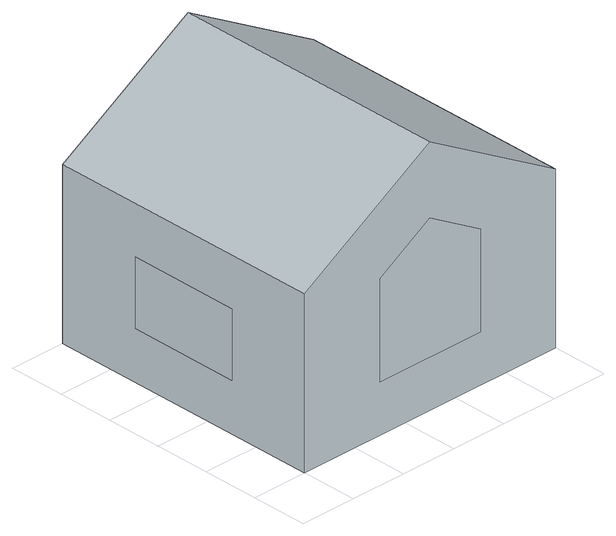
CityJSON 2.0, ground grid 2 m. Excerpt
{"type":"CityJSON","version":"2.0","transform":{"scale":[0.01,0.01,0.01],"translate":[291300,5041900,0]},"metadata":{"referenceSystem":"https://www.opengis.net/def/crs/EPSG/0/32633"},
"CityObjects":{
"object1":{"type":"GenericCityObject","attributes":{"description":"This is Thermal Opening 3","name":"Thermal Opening 3","referencePoint":[291305,5041905,4.5],"layeredConstruction":"id_layered_construction_glazing_5","bdgOpnArea":{"value":9.6,"uom":"m^2"},"bdgOpnAzimuth":{"value":270,"uom":"decimal degree"},"bdgOpnGroundViewFactor":{"value":0.5,"uom":"unit interval"},"bdgOpnInclination":{"value":90,"uom":"decimal degree"},"bdgOpnSkyViewFactor":{"value":0.6,"uom":"unit interval"}},"geometry":[{"type":"MultiSurface","lod":"3","boundaries":[[[0,1,2,3]]]}]},
"object2":{"type":"GenericCityObject","attributes":{"description":"This is (ThermalBoundary) WallSurface 3 (ThermalZone 1)","name":"(ThermalBoundary) WallSurface 3 (ThermalZone 1)","referencePoint":[291305,5041905,4.5],"layeredConstruction":"id_layered_construction_wall_2","bdgBdrySurfAzimuth":{"value":270,"uom":"decimal degree"},"bdgBdrySurfGroundViewFactor":{"value":0.5,"uom":"unit interval"},"bdgBdrySurfInclination":{"value":90,"uom":"decimal degree"},"bdgBdrySurfIsAdiabatic":false,"bdgBdrySurfOpaqueSurfaceArea":{"value":50.4,"uom":"m^2"},"bdgBdrySurfOpeningToSurfaceRatio":{"value":0.16,"uom":"unit interval"},"bdgBdrySurfSkyViewFactor":{"value":0.6,"uom":"unit interval"},"bdgBdrySurfTotalSurfaceArea":{"value":60,"uom":"m^2"}},"geometry":[{"type":"MultiSurface","lod":"3","boundaries":[[[4,5,6,7],[0,3,2,1]]]}]},
"object3":{"type":"GenericCityObject","attributes":{"description":"This is (ThermalBoundary) RoofSurface 1 (ThermalZone 1)","name":"(ThermalBoundary) RoofSurface 1 (ThermalZone 1)","referencePoint":[291305,5041905,4.5],"layeredConstruction":"id_layered_construction_roof_3","bdgBdrySurfAzimuth":{"value":270,"uom":"decimal degree"},"bdgBdrySurfGroundViewFactor":{"value":0.5,"uom":"unit interval"},"bdgBdrySurfInclination":{"value":30.96,"uom":"decimal degree"},"bdgBdrySurfIsAdiabatic":false,"bdgBdrySurfOpeningToSurfaceRatio":{"value":0,"uom":"unit interval"},"bdgBdrySurfSkyViewFactor":{"value":0.6,"uom":"unit interval"},"bdgBdrySurfTotalSurfaceArea":{"value":58.31,"uom":"m^2"}},"geometry":[{"type":"MultiSurface","lod":"3","boundaries":[[[5,8,9,6]]]}]},
"object4":{"type":"GenericCityObject","attributes":{"description":"This is Thermal Opening 1","name":"Thermal Opening 1","referencePoint":[291305,5041905,4.5],"layeredConstruction":"id_layered_construction_glazing_5","bdgOpnArea":{"value":16.22,"uom":"m^2"},"bdgOpnAzimuth":{"value":180,"uom":"decimal degree"},"bdgOpnGroundViewFactor":{"value":0.5,"uom":"unit interval"},"bdgOpnInclination":{"value":90,"uom":"decimal degree"},"bdgOpnSkyViewFactor":{"value":0.6,"uom":"unit interval"}},"geometry":[{"type":"MultiSurface","lod":"3","boundaries":[[[10,11,12,13,14]]]}]},
"object5":{"type":"GenericCityObject","attributes":{"description":"This is (ThermalBoundary) WallSurface 1 (ThermalZone 1)","name":"(ThermalBoundary) WallSurface 1 (ThermalZone 1)","referencePoint":[291305,5041905,4.5],"layeredConstruction":"id_layered_construction_wall_2","bdgBdrySurfAzimuth":{"value":180,"uom":"decimal degree"},"bdgBdrySurfGroundViewFactor":{"value":0.5,"uom":"unit interval"},"bdgBdrySurfInclination":{"value":90,"uom":"decimal degree"},"bdgBdrySurfIsAdiabatic":false,"bdgBdrySurfOpaqueSurfaceArea":{"value":58.78,"uom":"m^2"},"bdgBdrySurfOpeningToSurfaceRatio":{"value":0.216,"uom":"unit interval"},"bdgBdrySurfSkyViewFactor":{"value":0.6,"uom":"unit interval"},"bdgBdrySurfTotalSurfaceArea":{"value":75,"uom":"m^2"}},"geometry":[{"type":"MultiSurface","lod":"3","boundaries":[[[4,15,16,8,5],[10,14,13,12,11]]]}]},
"object6":{"type":"GenericCityObject","attributes":{"description":"This is BuildingUnit 1","name":"BuildingUnit 1","referencePoint":[291305,5041905,4.5],"area":[{"description":"This is a type of floor area","source":"Area value source","value":{"value":200,"uom":"m^2"},"type":{"value":"grossFloorArea","codeSpace":"area_codeSpace"}},{"description":"This is a type of floor area","source":"Area value source","value":{"value":100,"uom":"m^2"},"type":{"value":"energyReferenceArea","codeSpace":"area_codeSpace"}}],"volume":[{"description":"This is a type of volume","source":"Volume value source","value":{"value":750,"uom":"m^3"},"type":{"value":"grossVolume","codeSpace":"volume_codeSpace"}},{"description":"This is a type of volume","source":"Volume value source","value":{"value":875,"uom":"m^3"},"type":{"value":"energyReferenceVolume","codeSpace":"volume_codeSpace"}}],"type":{"value":"residential","codeSpace":"buildingUnit_codeSpace_123"},"numberOfRooms":4,"ownershipType":{"value":"corporation","codeSpace":"ownership_type_codeSpace_abc"}},"geometry":[{"type":"Solid","lod":"3","boundaries":[[[[7,6,9,17,18]],[[4,15,16,8,5]],[[4,5,6,7]],[[5,8,9,6]],[[8,16,17,9]],[[4,7,18,15]],[[17,16,15,18]]]]}]},
"object7":{"type":"GenericCityObject","attributes":{"description":"This is (ThermalBoundary) GroundSurface 1 (ThermalZone 1)","name":"(ThermalBoundary) GroundSurface 1 (ThermalZone 1)","referencePoint":[291305,5041905,4.5],"layeredConstruction":"id_layered_construction_ground_1","bdgBdrySurfAzimuth":{"value":-1,"uom":"decimal degree"},"bdgBdrySurfGroundViewFactor":{"value":1,"uom":"unit interval"},"bdgBdrySurfInclination":{"value":180,"uom":"decimal degree"},"bdgBdrySurfIsAdiabatic":false,"bdgBdrySurfOpeningToSurfaceRatio":{"value":0,"uom":"unit interval"},"bdgBdrySurfSkyViewFactor":{"value":0,"uom":"unit interval"},"bdgBdrySurfTotalSurfaceArea":{"value":100,"uom":"m^2"}},"geometry":[{"type":"MultiSurface","lod":"3","boundaries":[[[4,7,18,15]]]}]}
},
"vertices":[
[0,300,180],[0,300,420],[0,700,420],[0,700,180],
[0,0,0],[0,0,600],[0,1000,600],[0,1000,0],
[500,0,900],[500,1000,900],
[300,0,180],[700,0,180],[700,0,525],[500,0,645],[300,0,525],
[1000,0,0],[1000,0,600],
[1000,1000,600],[1000,1000,0]
]}
